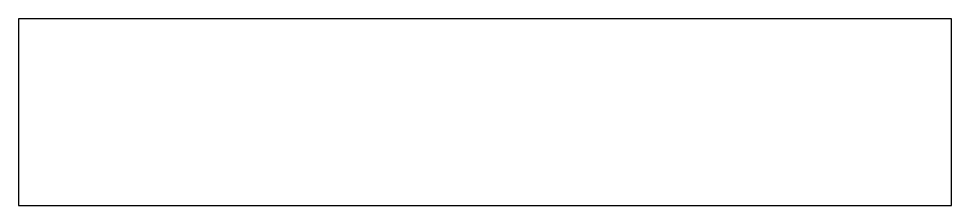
# Model space of a CAD drawing. Header units: millimetres. Extents: x -25 to 25, y 0 to 10.
import ezdxf

# ---------------------------------------------------------------- set-up
doc = ezdxf.new("R2010")
doc.units = ezdxf.units.MM

msp = doc.modelspace()

# ---------------------------------------------------------------- linework, layer by layer
at = {"layer": 'PROFILE'}
msp.add_lwpolyline([(-25, 0), (25, 0), (25, 10), (-25, 10)], close=True, dxfattribs=at)

doc.saveas('drawing.dxf')
